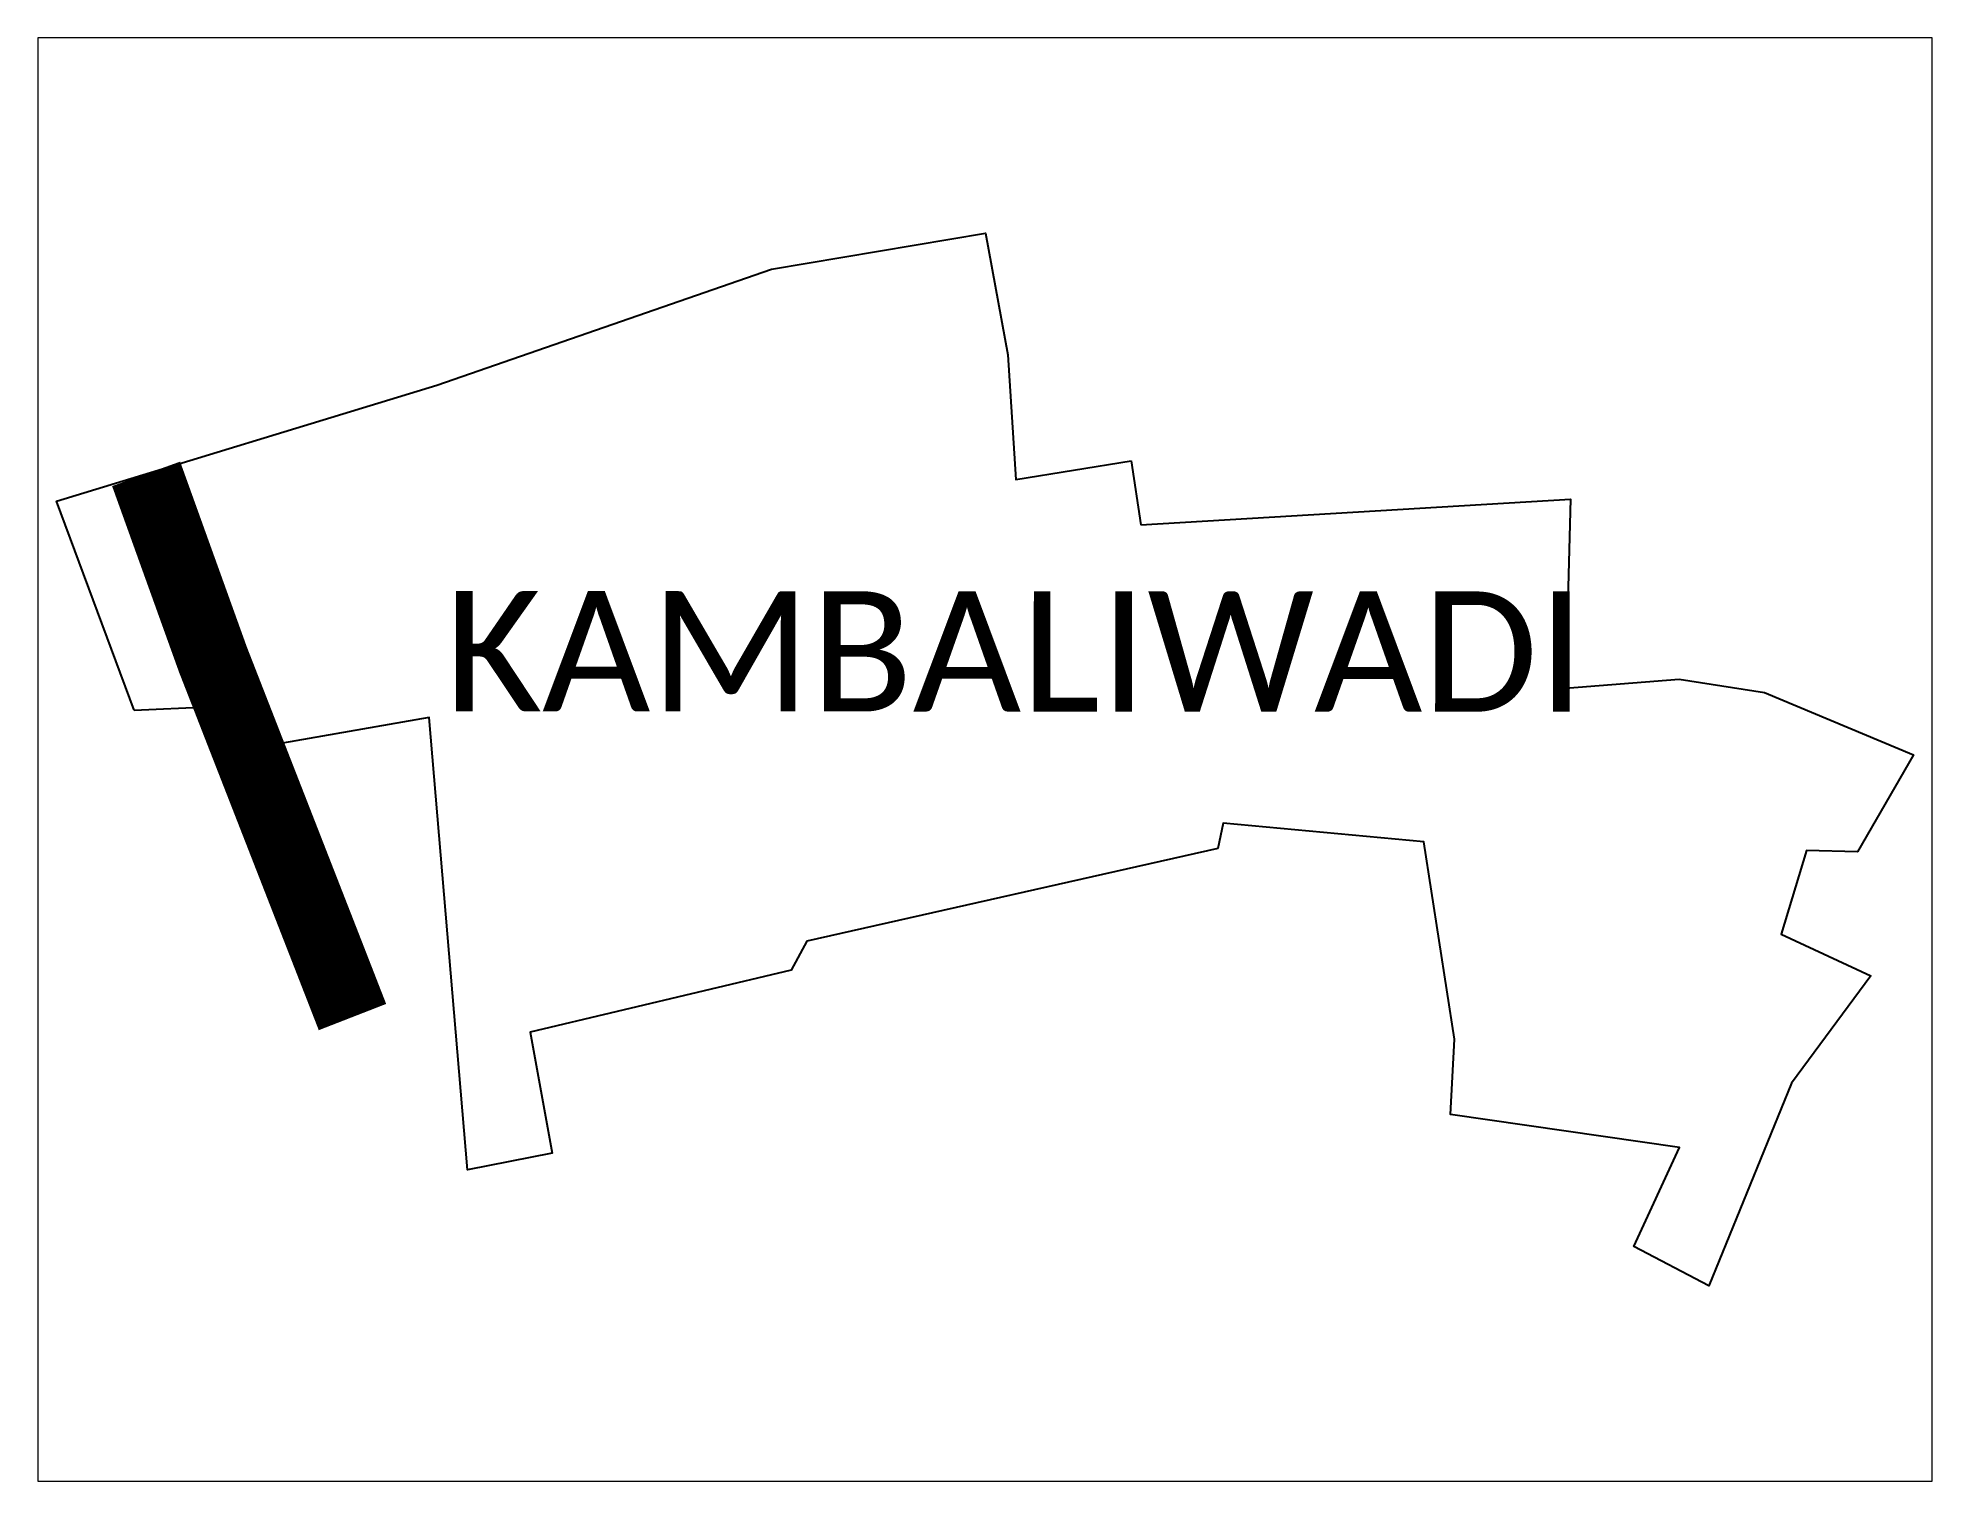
# Paper-space layout 'Global Mapper Layout' of a CAD drawing. Header units: feet, sheet in inches. Extents: x 0 to 10.5, y 0 to 8.
# The model-space entities are those that its viewports show. They can reach past a viewport. Long polylines and large blocks are cut down to what shows.
import ezdxf

# ---------------------------------------------------------------- set-up
doc = ezdxf.new("R2010")
doc.units = ezdxf.units.FT
doc.header["$MEASUREMENT"] = 0
for name, color, linetype in [('UNPROTECTED', 130, 'Continuous'), ('village', 7, 'Continuous'), ('VILLAGE NAME', 250, 'Continuous')]:
    doc.layers.add(name, color=color, linetype=linetype)

msp = doc.modelspace()

# ---------------------------------------------------------------- linework, layer by layer
at = {"color": 3}
for points in [[(353582.1, 1751282.5), (353528.3, 1751426.8), (353791.1, 1751506.9), (354022.5, 1751587.2), (354170.3, 1751612), (354185.9, 1751527.9), (354191.4, 1751441.9), (354271.1, 1751454.8)], [(354271.1, 1751454.8), (354277.8, 1751410.4)], [(354277.8, 1751410.4), (354574.6, 1751428.1), (354571.2, 1751297.6), (354649.7, 1751303.9), (354708.7, 1751294.5), (354811.7, 1751251.6), (354773, 1751184.6), (354737.8, 1751185.5), (354720.2, 1751127.6), (354782.2, 1751098.8), (354727.4, 1751024.7), (354670.2, 1750884.6), (354618.5, 1750911.7), (354649.9, 1750980.2), (354491.7, 1751003), (354494.5, 1751055), (354473.3, 1751191.4), (354334.7, 1751204.4), (354330.9, 1751186.9), (354046.8, 1751122.7), (354036.1, 1751102.6), (353855.7, 1751059.9), (353870.8, 1750976.3), (353812.4, 1750964.8), (353785.9, 1751277.4), (353684.6, 1751259.7), (353632.9, 1751284.8)]]:
    msp.add_lwpolyline(points, dxfattribs=at)
at = {"layer": 'UNPROTECTED', "const_width": 50, "flags": 128}
msp.add_lwpolyline([(353590.3, 1751445.7), (353636.5, 1751317.3), (353714.9, 1751116.5), (353732.9, 1751070.3)], dxfattribs=at)
at = {"layer": 'village', "color": 3, "true_color": 0x00ff00}
msp.add_lwpolyline([(353582.1, 1751282.5), (353632.9, 1751284.8)], dxfattribs=at)

# ---------------------------------------------------------------- texts
at = {"layer": 'VILLAGE NAME', "insert": (353796.6, 1751364.7), "char_height": 83.12, "attachment_point": 1, "rotation": 359.9793}
msp.add_mtext_dynamic_manual_height_columns('{\\fCalibri|b0|i0|c0|p34;KAMBALIWADI}', width=820.213, gutter_width=415.6, heights=[83.5], dxfattribs=at)

psp = doc.layouts.new('Global Mapper Layout')

# ---------------------------------------------------------------- viewports
at = {"layer": '0'}
psp.add_viewport(center=(5.25, 4), size=(10.5, 8), view_center_point=(354170.036, 1751248.3), view_height=997.39758, dxfattribs=at)

doc.saveas('drawing.dxf')
